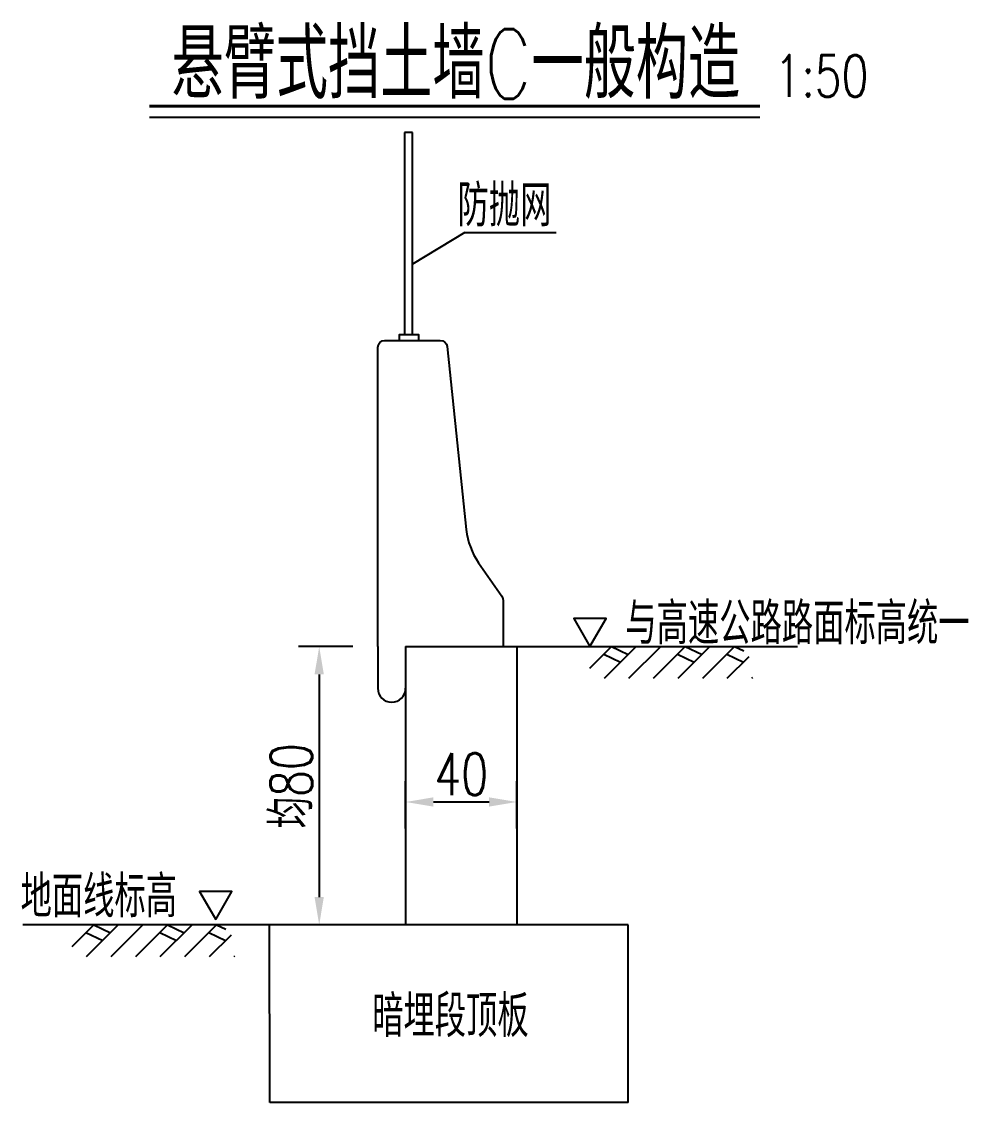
# Model space of a CAD drawing. Header units: millimetres. Extents: x -1559 to 8954, y -4425 to 781.
# Drawn here: x 6521.9 to 6862.2, y -4424.8 to -4036.5 of the extents above; entities that cross this region are included whole.
import ezdxf
from ezdxf.enums import TextEntityAlignment as Align

# ---------------------------------------------------------------- set-up
doc = ezdxf.new("R2010")
doc.units = ezdxf.units.MM
doc.header["$LTSCALE"] = 0.25
doc.header["$MEASUREMENT"] = 0
for name, color, linetype in [('DIM', 7, 'Continuous'), ('lk', 1, 'Continuous'), ('TEXT', 7, 'Continuous'), ('TK', 6, 'Continuous'), ('文字', 7, 'Continuous'), ('标注', 7, 'Continuous'), ('钢筋', 6, 'Continuous')]:
    doc.layers.add(name, color=color, linetype=linetype)
doc.styles.add('XGhz', font='simplex1.shx', dxfattribs={"width": 0.8, "bigfont": 'hztxt.shx'})
doc.styles.add('XGsz', font='simplex1.shx', dxfattribs={"width": 0.75, "bigfont": 'hztxt.shx'})
doc.dimstyles.new('STANDARD50', dxfattribs={"dimscale": 5, "dimtxt": 3, "dimasz": 2, "dimexe": 1.5, "dimexo": 2.5, "dimgap": 0.5, "dimtad": 1, "dimdec": 0, "dimrnd": 0.1, "dimzin": 0, "dimdsep": 46, "dimtxsty": 'XGsz', "dimcen": 0.09, "dimdle": 1, "dimclrd": 256, "dimclre": 256, "dimclrt": 256, "dimadec": 0, "dimazin": 0, "dimtfac": 1, "dimtdec": 0, "dimtix": 1, "dimtmove": 2, "dimatfit": 3, "dimfxl": 0, "dimtolj": 1, "dimtzin": 0, "dimlwd": -1, "dimlwe": -1, "dimarcsym": 0})

# ---------------------------------------------------------------- blocks, each defined once
blk = doc.blocks.new('*D35')
at = {"layer": 'Defpoints', "color": 0}
for p in [(6653.41, -4261.03), (6628.84, -4361.04), (6659.9, -4361.04)]:
    blk.add_point(p, dxfattribs=at)
at = {"layer": '标注'}
for p, q in [((6640.91, -4261.03), (6621.34, -4261.03)), ((6628.84, -4271.03), (6628.84, -4351.04)), ((6647.4, -4361.04), (6621.34, -4361.04))]:
    blk.add_line(p, q, dxfattribs=at)
for points in [[(6627.17, -4271.03), (6630.5, -4271.03), (6628.84, -4261.03)], [(6627.17, -4351.04), (6630.5, -4351.04), (6628.84, -4361.04)]]:
    blk.add_solid(points, dxfattribs=at)
at = {"layer": '标注', "insert": (6618.84, -4311.04), "char_height": 15, "attachment_point": 5, "rotation": 90, "style": 'XGsz'}
blk.add_mtext('\\A1;均80', dxfattribs=at)
blk = doc.blocks.new('*D36')
at = {"layer": 'Defpoints', "color": 0}
for p in [(6699.9, -4316.88), (6659.9, -4338.9), (6699.9, -4338.9)]:
    blk.add_point(p, dxfattribs=at)
at = {"layer": '标注'}
for p, q in [((6659.9, -4326.4), (6659.9, -4309.38)), ((6699.9, -4326.4), (6699.9, -4309.38)), ((6669.9, -4316.88), (6689.9, -4316.88))]:
    blk.add_line(p, q, dxfattribs=at)
for points in [[(6669.9, -4315.21), (6669.9, -4318.54), (6659.9, -4316.88)], [(6689.9, -4315.21), (6689.9, -4318.54), (6699.9, -4316.88)]]:
    blk.add_solid(points, dxfattribs=at)
at = {"layer": '标注', "insert": (6679.9, -4306.88), "char_height": 15, "attachment_point": 5, "style": 'XGsz'}
blk.add_mtext('\\A1;40', dxfattribs=at)

msp = doc.modelspace()

# ---------------------------------------------------------------- hatches: boundary and pattern name
at = {"layer": 'DIM'}
h = msp.add_hatch(dxfattribs=at)
h.set_pattern_fill('ANSI31', color=8, scale=50, style=0)
h.set_pattern_definition([(45, (6426.592, -3569.556), (-4.419417, 4.419417), [])])
edge = h.paths.add_edge_path()
edge.add_line((6782.8123, -4261.0349), (6726.1489, -4261.0349))
edge.add_line((6726.1489, -4261.0349), (6726.1489, -4272.4529))
edge.add_line((6726.1489, -4272.4529), (6784.7414, -4272.4529))
h = msp.add_hatch(dxfattribs=at)
h.set_pattern_fill('ANSI31', color=8, scale=50, style=0)
h.set_pattern_definition([(45, (6240.473, -3669.556), (-4.419417, 4.419417), [])])
edge = h.paths.add_edge_path()
edge.add_line((6596.6935, -4361.0349), (6540.0301, -4361.0349))
edge.add_line((6540.0301, -4361.0349), (6540.0301, -4372.4529))
edge.add_line((6540.0301, -4372.4529), (6598.6226, -4372.4529))

# ---------------------------------------------------------------- linework, layer by layer
for p, q in [((6662.3717, -4076.3573), (6659.5277, -4076.3573)), ((6659.5277, -4076.3573), (6659.5277, -4149.0264)), ((6662.3717, -4149.0264), (6662.3717, -4076.3573)), ((6681.2161, -4112.259), (6662.3717, -4123.6587)), ((6681.2161, -4112.259), (6713.946, -4112.259)), ((6649.8976, -4261.0349), (6649.8976, -4276.0349)), ((6739.8472, -4361.0349), (6611.0256, -4361.0511)), ((6611.0336, -4424.8104), (6611.0256, -4361.0511)), ((6739.8472, -4424.7942), (6739.8472, -4361.0349))]:
    msp.add_line(p, q)
msp.add_lwpolyline([(6657.6259, -4151.0349), (6664.6993, -4151.0349), (6664.6993, -4149.0264), (6657.6259, -4149.0264)], close=True)
msp.add_lwpolyline([(6649.8976, -4261.0349), (6649.8976, -4153.5349, -0.41421356), (6652.3976, -4151.0349), (6672.3457, -4151.0349, -0.3839793), (6674.8321, -4153.2746), (6681.7158, -4219.023, 0.12633317), (6686.1323, -4230.9128), (6694.451, -4242.8919, -0.15292251), (6694.8976, -4244.3179), (6694.8976, -4261.0349)], format="xyb")
msp.add_arc((6654.8976, -4276.0349), 5, 180, 0)
at = {"layer": 'DIM', "color": 8}
for p, q in [((6699.8976, -4261.0349), (6800.7988, -4261.0349)), ((6733.9013, -4261.0349), (6739.9278, -4263.8472)), ((6760.4178, -4261.0349), (6766.4444, -4263.8472)), ((6778.0954, -4261.0349), (6781.3985, -4262.5763)), ((6731.1121, -4263.8241), (6737.1387, -4266.6363)), ((6757.6286, -4263.8241), (6763.6552, -4266.6363)), ((6775.3063, -4263.8241), (6781.3329, -4266.6363)), ((6611.0256, -4361.0511), (6522.3224, -4361.0622)), ((6544.9934, -4363.8241), (6551.0199, -4366.6363)), ((6547.7825, -4361.0349), (6553.8091, -4363.8472)), ((6571.5099, -4363.8241), (6577.5364, -4366.6363)), ((6574.299, -4361.0349), (6580.3256, -4363.8472)), ((6589.1875, -4363.8241), (6595.2141, -4366.6363)), ((6591.9767, -4361.0349), (6595.2797, -4362.5763))]:
    msp.add_line(p, q, dxfattribs=at)
at = {"layer": 'lk'}
for p, q in [((6659.8976, -4261.0349), (6659.8976, -4361.0378)), ((6659.8976, -4261.0349), (6699.8976, -4261.0349)), ((6699.8976, -4261.0349), (6699.8976, -4361.0378))]:
    msp.add_line(p, q, dxfattribs=at)
at = {"layer": 'TK', "color": 7}
msp.add_line((6567.8179, -4070.7859), (6787.2192, -4070.7859), dxfattribs=at)
at = {"layer": '文字'}
msp.add_line((6739.8472, -4424.7942), (6611.0336, -4424.8104), dxfattribs=at)
for points in [[(6726.1553, -4261.0349), (6731.988, -4250.9325), (6720.3227, -4250.9325)], [(6591.6429, -4359.1388), (6597.4755, -4349.0364), (6585.8102, -4349.0364)]]:
    msp.add_lwpolyline(points, close=True, dxfattribs=at)
at = {"layer": '钢筋', "const_width": 1}
msp.add_lwpolyline([(6567.8179, -4066.8847), (6787.2192, -4066.8847)], dxfattribs=at)

# ---------------------------------------------------------------- texts
at = {"layer": 'TEXT', "width": 0.75}
for s, height, style, p in [('悬臂式挡土墙C一般构造', 25, 'XGhz', (6677.9316, -4050.392)), ('1:50', 15, 'XGsz', (6809.3744, -4056.0059))]:
    msp.add_text(s, height=height, dxfattribs=dict(at, style=style)).set_placement(p, align=Align.MIDDLE)
at = {"layer": '文字', "style": 'XGhz', "width": 0.75}
for s, p in [('防抛网', (6678.5504, -4110.0682)), ('与高速公路路面标高统一', (6738.8698, -4260.2471)), ('地面线标高', (6521.4986, -4358.351)), ('暗埋段顶板', (6647.876, -4401.309))]:
    msp.add_text(s, height=15, dxfattribs=at).set_placement(p)

# ---------------------------------------------------------------- dimensions: what is measured, and where the dimension line sits
at = {"layer": '标注'}
dim = msp.add_linear_dim(base=(6628.8373, -4361.0378), p1=(6653.4071, -4261.0349), p2=(6659.8976, -4361.0378), angle=90, text='均80', dimstyle='STANDARD50', dxfattribs=at)
dim.commit()
dim.dimension.update_dxf_attribs({"geometry": '*D35', "text_midpoint": (6618.8373, -4311.0363)})
dim = msp.add_linear_dim(base=(6699.8976, -4316.8762), p1=(6659.8976, -4338.9006), p2=(6699.8976, -4338.9006), dimstyle='STANDARD50', dxfattribs=at)
dim.commit()
dim.dimension.update_dxf_attribs({"geometry": '*D36', "text_midpoint": (6679.8976, -4306.8762)})

doc.saveas('drawing.dxf')
